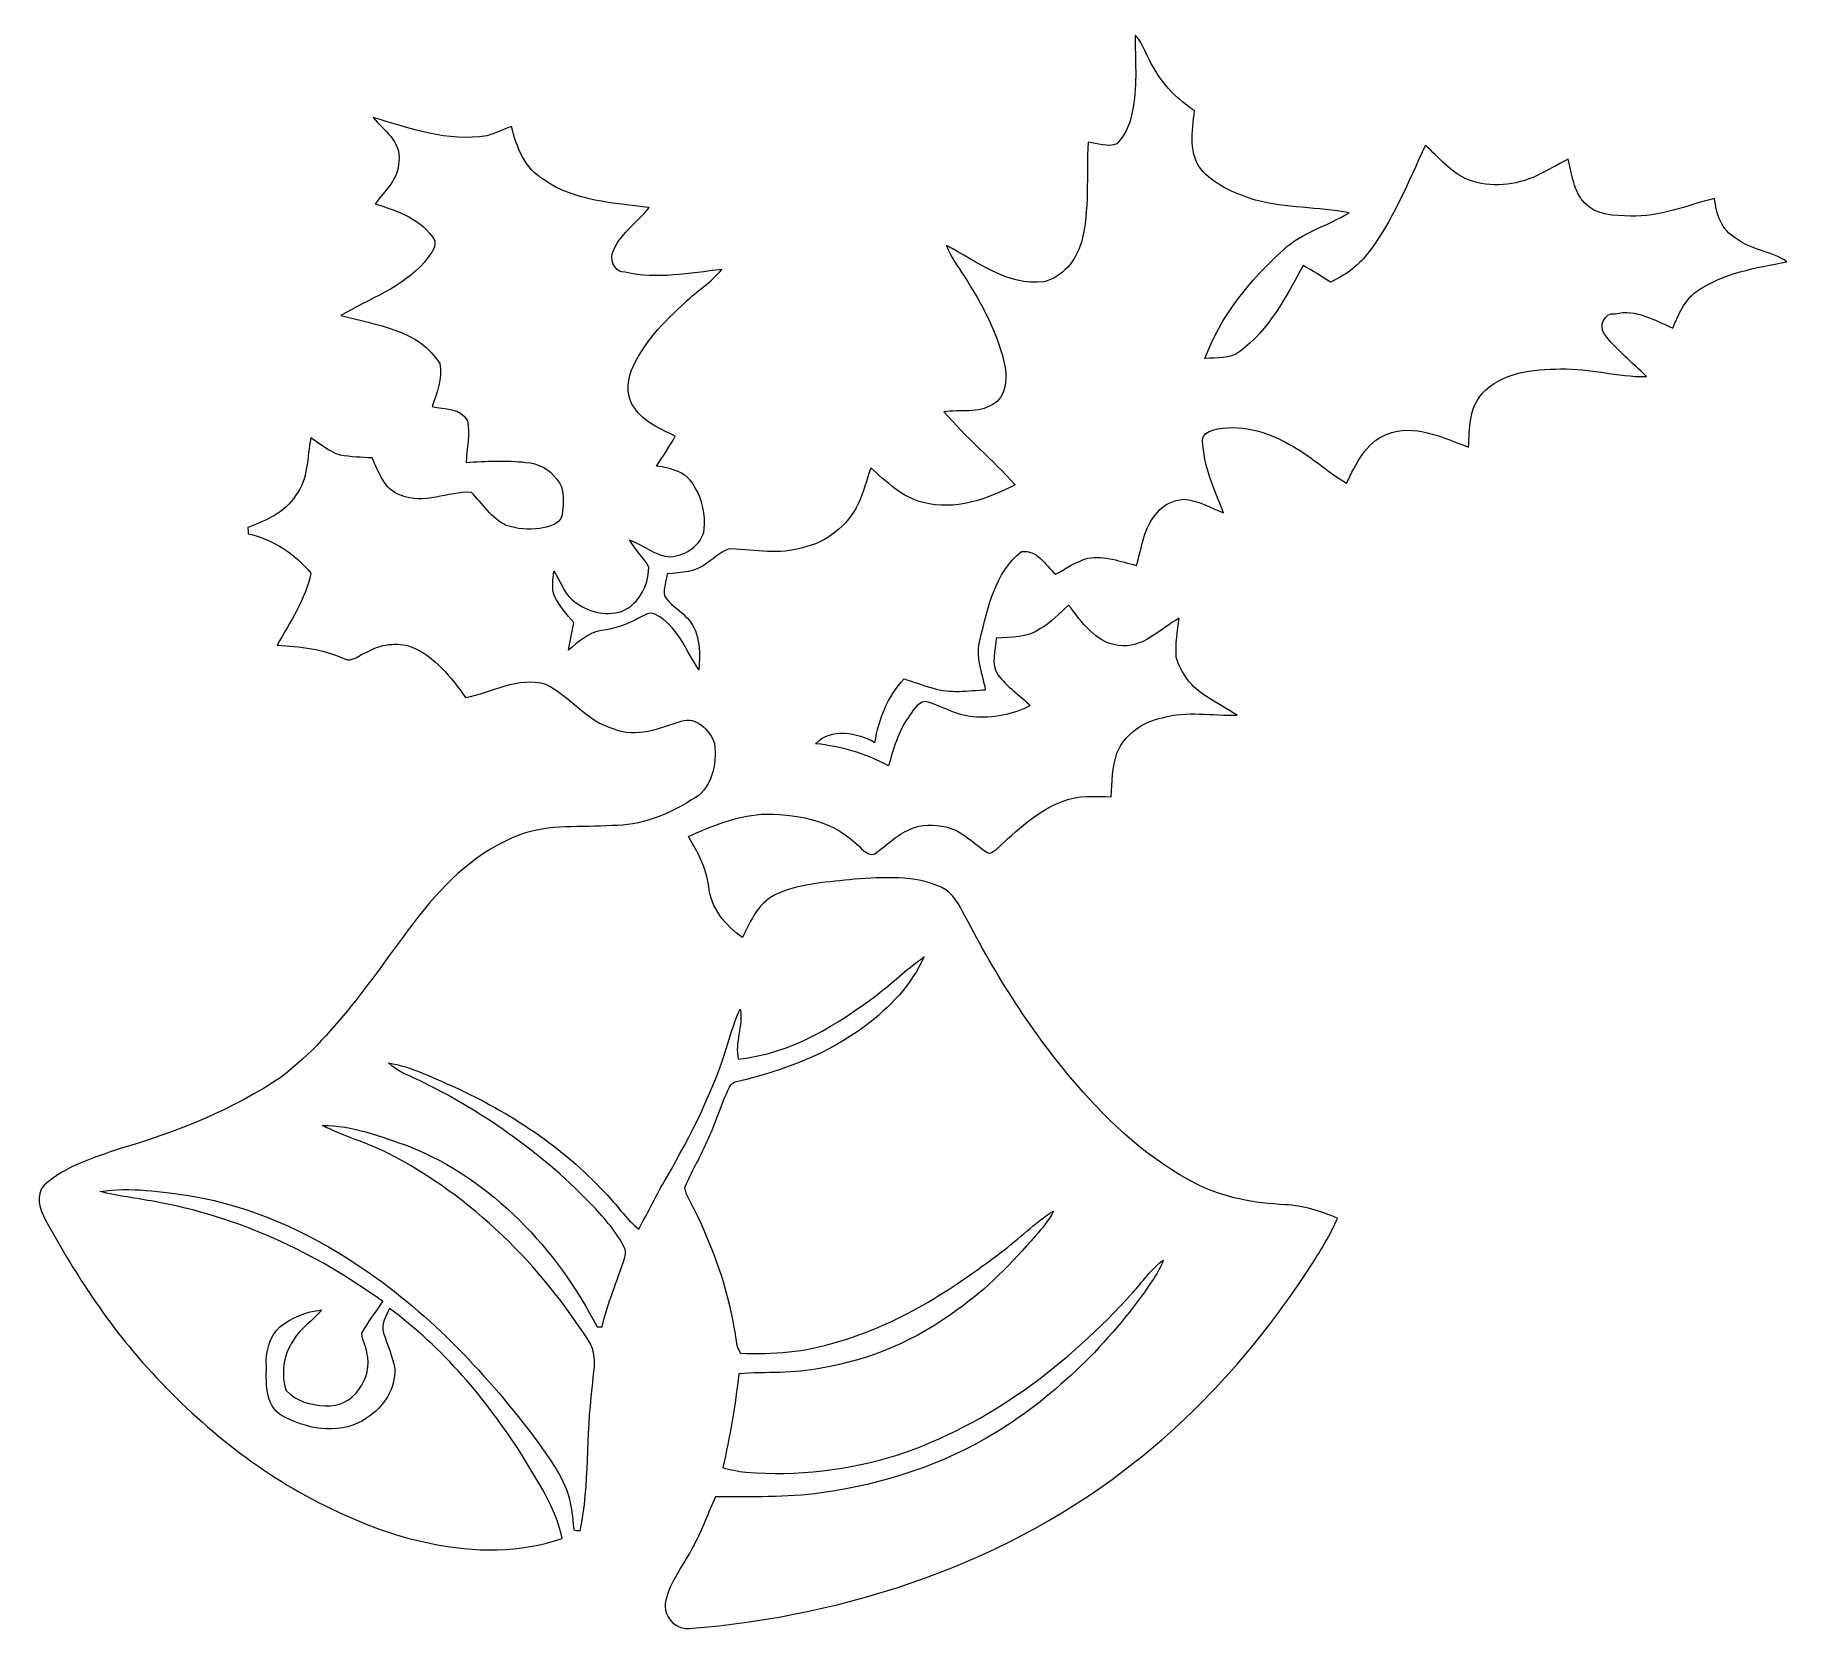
# Model space of a CAD drawing. Header units: centimetres. Extents: x -16.4 to 16.3, y -14.9 to 14.9.
import ezdxf

# ---------------------------------------------------------------- set-up
doc = ezdxf.new("R2010")
doc.units = ezdxf.units.CM
doc.header["$MEASUREMENT"] = 0
doc.layers.add('Layer 1', color=7, linetype='Continuous')

msp = doc.modelspace()

# ---------------------------------------------------------------- linework, layer by layer
at = {"layer": 'Layer 1', "color": 251, "lineweight": 9}
msp.add_open_spline([(4.15779, 14.90179), (4.31196, 14.72823), (4.37334, 14.49927), (4.49258, 14.30419), (4.49258, 14.30419), (4.67285, 13.9687), (4.9519, 13.69494), (5.26728, 13.48469), (5.26728, 13.48469), (5.2186, 13.10369), (5.14592, 12.65813), (5.42462, 12.34416), (5.42462, 12.34416), (5.6885, 12.07499), (6.05397, 11.92541), (6.40781, 11.81393), (6.40781, 11.81393), (6.97825, 11.65941), (7.57727, 11.69081), (8.15477, 11.57545), (8.15477, 11.57545), (7.7533, 11.33062), (7.27705, 11.21527), (6.92675, 10.88507), (6.92675, 10.88507), (6.30762, 10.32133), (5.74988, 9.64716), (5.4599, 8.85376), (5.4599, 8.85376), (5.68003, 8.87211), (5.92839, 8.83684), (6.11218, 8.98359), (6.11218, 8.98359), (6.66146, 9.38787), (6.97543, 10.00736), (7.29646, 10.59156), (7.29646, 10.59156), (7.47285, 10.49631), (7.64253, 10.38764), (7.81045, 10.27723), (7.81045, 10.27723), (8.06692, 10.40882), (8.31634, 10.56651), (8.49202, 10.80111), (8.49202, 10.80111), (8.97004, 11.41423), (9.25825, 12.14237), (9.58457, 12.84122), (9.58457, 12.84122), (9.83822, 12.61156), (10.06365, 12.32687), (10.38855, 12.19352), (10.38855, 12.19352), (10.80377, 12.039), (11.27473, 12.08592), (11.67161, 12.27325), (11.67161, 12.27325), (11.86952, 12.36885), (12.0586, 12.48139), (12.25545, 12.57911), (12.25545, 12.57911), (12.32601, 12.29794), (12.35353, 11.97833), (12.56308, 11.75678), (12.56308, 11.75678), (12.78039, 11.52571), (13.12505, 11.52465), (13.41821, 11.51619), (13.41821, 11.51619), (13.96431, 11.49255), (14.47372, 11.71798), (14.99372, 11.8478), (14.99372, 11.8478), (15.017, 11.55534), (15.1246, 11.24949), (15.39659, 11.09885), (15.39659, 11.09885), (15.67528, 10.87342), (16.05664, 10.86284), (16.34627, 10.66317), (16.34627, 10.66317), (15.76559, 10.54393), (15.15211, 10.45574), (14.65505, 10.10543), (14.65505, 10.10543), (14.42327, 9.94209), (14.31991, 9.67151), (14.20914, 9.42245), (14.20914, 9.42245), (13.86835, 9.56638), (13.52228, 9.7844), (13.13458, 9.68844), (13.13458, 9.68844), (12.92467, 9.71877), (12.82202, 9.45279), (12.93314, 9.30496), (12.93314, 9.30496), (13.15574, 9.00582), (13.45949, 8.78075), (13.71772, 8.51511), (13.71772, 8.51511), (13.17832, 8.50523), (12.65304, 8.6728), (12.11329, 8.65833), (12.11329, 8.65833), (11.59999, 8.64881), (11.01121, 8.60118), (10.6415, 8.19408), (10.6415, 8.19408), (10.40196, 7.92209), (10.40372, 7.53756), (10.39279, 7.19501), (10.39279, 7.19501), (9.91125, 7.37034), (9.37573, 7.64445), (8.86173, 7.4349), (8.86173, 7.4349), (8.46345, 7.28074), (8.28529, 6.8761), (8.10996, 6.52121), (8.10996, 6.52121), (7.73249, 6.73569), (7.42346, 7.05355), (7.03223, 7.24793), (7.03223, 7.24793), (6.60889, 7.49911), (6.09525, 7.63669), (5.607, 7.51463), (5.607, 7.51463), (5.51987, 7.48782), (5.41474, 7.42502), (5.41545, 7.32201), (5.41545, 7.32201), (5.43344, 6.84435), (5.63311, 6.40267), (5.80915, 5.96664), (5.80915, 5.96664), (5.56185, 6.06012), (5.32937, 6.20159), (5.05949, 6.22276), (5.05949, 6.22276), (4.87217, 6.20229), (4.68908, 6.12433), (4.57231, 5.97228), (4.57231, 5.97228), (4.31125, 5.70558), (4.28726, 5.31964), (4.17755, 4.98274), (4.17755, 4.98274), (3.88086, 5.05647), (3.58206, 5.1697), (3.27091, 5.11856), (3.27091, 5.11856), (3.05431, 5.05223), (2.86098, 4.9277), (2.66484, 4.81799), (2.66484, 4.81799), (2.47399, 4.98485), (2.32335, 5.28719), (2.02737, 5.24133), (2.02737, 5.24133), (1.52819, 4.85116), (1.40154, 4.18688), (1.25479, 3.6055), (1.25479, 3.6055), (1.16447, 3.28588), (1.29782, 2.9705), (1.3585, 2.65899), (1.3585, 2.65899), (1.03183, 2.64171), (0.69563, 2.58491), (0.37672, 2.68475), (0.37672, 2.68475), (0.19292, 2.73802), (0.01407, 2.80434), (-0.16832, 2.85937), (-0.16832, 2.85937), (-0.47136, 2.53058), (-0.64492, 2.11148), (-0.7116, 1.67298), (-0.7116, 1.67298), (-1.04674, 1.85784), (-1.52581, 1.95591), (-1.82179, 1.64899), (-1.82179, 1.64899), (-1.34483, 1.59784), (-0.88058, 1.46555), (-0.4583, 1.23589), (-0.4583, 1.23589), (-0.36552, 1.54528), (-0.28156, 1.86666), (-0.09212, 2.13406), (-0.09212, 2.13406), (-0.00886, 2.24942), (0.07122, 2.4124), (0.22609, 2.44027), (0.22609, 2.44027), (0.52877, 2.36019), (0.80288, 2.1771), (1.12214, 2.15064), (1.12214, 2.15064), (1.48691, 2.12313), (1.87074, 2.18521), (2.19353, 2.36337), (2.19353, 2.36337), (1.99385, 2.55528), (1.75714, 2.71226), (1.58851, 2.93451), (1.58851, 2.93451), (1.44775, 3.13595), (1.54865, 3.3963), (1.55359, 3.61961), (1.55359, 3.61961), (1.83158, 3.65065), (2.13673, 3.62384), (2.37486, 3.79529), (2.37486, 3.79529), (2.58299, 3.90571), (2.73398, 4.08916), (2.91072, 4.23944), (2.91072, 4.23944), (3.15414, 3.9297), (3.4092, 3.53882), (3.83677, 3.48767), (3.83677, 3.48767), (4.30032, 3.41253), (4.60864, 3.79635), (4.97871, 3.99391), (4.97871, 3.99391), (4.94872, 3.75331), (4.90251, 3.5106), (4.92473, 3.26789), (4.92473, 3.26789), (5.00869, 2.96379), (5.21754, 2.69604), (5.48741, 2.5327), (5.48741, 2.5327), (5.67368, 2.40852), (5.87547, 2.30798), (6.06032, 2.18133), (6.06032, 2.18133), (5.59677, 2.16934), (5.12335, 2.26776), (4.66932, 2.13265), (4.66932, 2.13265), (4.30067, 2.06456), (3.95883, 1.82291), (3.81348, 1.47049), (3.81348, 1.47049), (3.72529, 1.20978), (3.72529, 0.93003), (3.7073, 0.65769), (3.7073, 0.65769), (3.40779, 0.66192), (3.09064, 0.6912), (2.8056, 0.57619), (2.8056, 0.57619), (2.31665, 0.39134), (1.93424, 0.01951), (1.55606, -0.32693), (1.55606, -0.32693), (1.51055, -0.35938), (1.45975, -0.4183), (1.39801, -0.3936), (1.39801, -0.3936), (1.14049, -0.22921), (0.92529, 0.02127), (0.61661, 0.09289), (0.61661, 0.09289), (0.39577, 0.13064), (0.15377, 0.15392), (-0.05261, 0.04844), (-0.05261, 0.04844), (-0.3059, -0.05529), (-0.49535, -0.25708), (-0.71689, -0.41054), (-0.71689, -0.41054), (-0.88799, -0.46663), (-0.96771, -0.27648), (-1.08766, -0.20134), (-1.08766, -0.20134), (-1.55368, 0.23506), (-2.2236, 0.34442), (-2.83991, 0.3289), (-2.83991, 0.3289), (-3.31933, 0.29114), (-3.77089, 0.11229), (-4.20233, -0.08915), (-4.20233, -0.08915), (-4.02242, -0.37667), (-3.86296, -0.68006), (-3.81957, -1.0219), (-3.81957, -1.0219), (-3.78958, -1.42724), (-3.50383, -1.74649), (-3.19233, -1.97757), (-3.19233, -1.97757), (-3.03429, -1.65937), (-2.88083, -1.29001), (-2.52241, -1.15066), (-2.52241, -1.15066), (-2.07191, -0.96193), (-1.57485, -0.94076), (-1.09542, -0.88396), (-1.09542, -0.88396), (-0.55214, -0.85362), (0.03382, -0.80141), (0.54112, -1.04342), (0.54112, -1.04342), (0.75525, -1.14502), (0.8625, -1.36938), (0.96762, -1.568), (0.96762, -1.568), (1.55571, -2.68948), (2.23127, -3.77145), (3.06277, -4.72959), (3.06277, -4.72959), (3.69601, -5.4669), (4.42908, -6.13612), (5.29797, -6.58485), (5.29797, -6.58485), (5.81303, -6.84485), (6.38947, -6.94468), (6.96132, -6.97291), (6.96132, -6.97291), (7.30034, -6.99231), (7.6263, -7.0932), (7.93816, -7.22338), (7.93816, -7.22338), (7.81081, -7.53135), (7.63371, -7.81499), (7.45627, -8.0958), (7.45627, -8.0958), (6.55915, -9.47622), (5.47119, -10.7434), (4.17543, -11.76504), (4.17543, -11.76504), (1.80653, -13.65875), (-1.1875, -14.65817), (-4.18822, -14.90159), (-4.18822, -14.90159), (-4.36638, -14.90723), (-4.55264, -14.79293), (-4.60909, -14.62042), (-4.60909, -14.62042), (-4.67576, -14.45638), (-4.60274, -14.2814), (-4.54276, -14.12654), (-4.54276, -14.12654), (-4.41541, -13.85066), (-4.2355, -13.60266), (-4.09474, -13.33384), (-4.09474, -13.33384), (-3.93669, -13.04562), (-3.83298, -12.73271), (-3.69575, -12.43532), (-3.69575, -12.43532), (-3.03535, -12.43885), (-2.37212, -12.44767), (-1.71525, -12.36441), (-1.71525, -12.36441), (-0.56449, -12.20248), (0.5644, -11.83842), (1.55853, -11.22952), (1.55853, -11.22952), (2.69165, -10.52644), (3.65826, -9.57147), (4.41885, -8.47927), (4.41885, -8.47927), (4.52115, -8.33075), (4.62522, -8.18082), (4.6799, -8.00724), (4.6799, -8.00724), (4.45307, -8.17728), (4.29397, -8.41682), (4.10417, -8.62391), (4.10417, -8.62391), (2.90402, -9.94894), (1.43082, -11.08206), (-0.28086, -11.64862), (-0.28086, -11.64862), (-1.19737, -11.93755), (-2.16928, -12.0515), (-3.12707, -11.9753), (-3.12707, -11.9753), (-3.27347, -11.95907), (-3.41705, -11.92732), (-3.55887, -11.89028), (-3.55887, -11.89028), (-3.42481, -11.31137), (-3.32004, -10.72576), (-3.26112, -10.13415), (-3.26112, -10.13415), (-2.74783, -10.0957), (-2.22643, -10.13944), (-1.71984, -10.02902), (-1.71984, -10.02902), (-0.8012, -9.87627), (0.07827, -9.5002), (0.82263, -8.94035), (0.82263, -8.94035), (1.38249, -8.55864), (1.84534, -8.0577), (2.29372, -7.55463), (2.29372, -7.55463), (2.41931, -7.41105), (2.54207, -7.26289), (2.6278, -7.09179), (2.6278, -7.09179), (2.27326, -7.31122), (1.98045, -7.61285), (1.64778, -7.86155), (1.64778, -7.86155), (0.7168, -8.57452), (-0.29532, -9.22045), (-1.43232, -9.54536), (-1.43232, -9.54536), (-2.01088, -9.72387), (-2.62401, -9.78243), (-3.22655, -9.7475), (-3.22655, -9.7475), (-3.32991, -9.61239), (-3.30346, -9.42083), (-3.35249, -9.26596), (-3.35249, -9.26596), (-3.47879, -8.49373), (-3.7529, -7.75255), (-4.09756, -7.05299), (-4.09756, -7.05299), (-4.15753, -6.9214), (-4.25455, -6.8004), (-4.2736, -6.65505), (-4.2736, -6.65505), (-4.15506, -6.36366), (-3.98538, -6.0952), (-3.86155, -5.80592), (-3.86155, -5.80592), (-3.7028, -5.47078), (-3.59661, -5.11412), (-3.44175, -4.77792), (-3.44175, -4.77792), (-3.41352, -4.71019), (-3.33944, -4.6855), (-3.27453, -4.66786), (-3.27453, -4.66786), (-2.42716, -4.47101), (-1.59248, -4.15351), (-0.89116, -3.62892), (-0.89116, -3.62892), (-0.43784, -3.28672), (-0.03003, -2.86199), (0.20774, -2.33988), (0.20774, -2.33988), (-0.08859, -2.54096), (-0.34647, -2.79037), (-0.62728, -3.01121), (-0.62728, -3.01121), (-1.39987, -3.60281), (-2.27652, -4.15139), (-3.26747, -4.24805), (-3.26747, -4.24805), (-3.33909, -3.9436), (-3.17716, -3.62787), (-3.23008, -3.31637), (-3.23008, -3.31637), (-3.33697, -3.51851), (-3.39412, -3.7404), (-3.4615, -3.95772), (-3.4615, -3.95772), (-3.72855, -4.84354), (-4.15471, -5.6708), (-4.6112, -6.47196), (-4.6112, -6.47196), (-4.801, -6.781), (-4.95481, -7.10978), (-5.12732, -7.42869), (-5.12732, -7.42869), (-5.3785, -7.24137), (-5.54007, -6.96232), (-5.76443, -6.74748), (-5.76443, -6.74748), (-6.54513, -5.89023), (-7.53785, -5.25312), (-8.58454, -4.76946), (-8.58454, -4.76946), (-8.98459, -4.59836), (-9.37829, -4.38915), (-9.81291, -4.32212), (-9.81291, -4.32212), (-9.62312, -4.49852), (-9.37265, -4.5786), (-9.1451, -4.69255), (-9.1451, -4.69255), (-7.97106, -5.2764), (-6.89121, -6.05427), (-5.9821, -7.00007), (-5.9821, -7.00007), (-5.76161, -7.23819), (-5.54113, -7.4869), (-5.39719, -7.78077), (-5.39719, -7.78077), (-5.35839, -7.84215), (-5.38238, -7.91482), (-5.3979, -7.97903), (-5.3979, -7.97903), (-5.53301, -8.40659), (-5.71575, -8.81864), (-5.81629, -9.25714), (-5.81629, -9.25714), (-5.83922, -9.2575), (-5.88544, -9.25855), (-5.90837, -9.25891), (-5.90837, -9.25891), (-6.66543, -7.79735), (-7.87122, -6.509), (-9.4171, -5.88388), (-9.4171, -5.88388), (-9.9452, -5.70255), (-10.48107, -5.48736), (-11.04799, -5.49089), (-11.04799, -5.49089), (-10.65323, -5.69409), (-10.21896, -5.80768), (-9.82314, -6.00982), (-9.82314, -6.00982), (-8.25328, -6.81486), (-6.96176, -8.09933), (-6.02655, -9.58522), (-6.02655, -9.58522), (-5.90061, -9.83923), (-5.98598, -10.13803), (-5.99833, -10.40579), (-5.99833, -10.40579), (-6.11862, -11.29126), (-6.04136, -12.19578), (-6.22763, -13.07349), (-6.22763, -13.07349), (-6.2675, -13.06714), (-6.30736, -13.06079), (-6.34722, -13.05515), (-6.34722, -13.05515), (-6.3691, -12.79974), (-6.38744, -12.53974), (-6.48269, -12.2995), (-6.48269, -12.2995), (-6.63086, -11.92203), (-6.88874, -11.60347), (-7.12016, -11.27538), (-7.12016, -11.27538), (-8.0462, -10.06324), (-9.113, -8.93717), (-10.39429, -8.0965), (-10.39429, -8.0965), (-11.32703, -7.47209), (-12.37302, -6.99901), (-13.48498, -6.8138), (-13.48498, -6.8138), (-14.05365, -6.72244), (-14.63468, -6.64341), (-15.20935, -6.72385), (-15.20935, -6.72385), (-14.87386, -6.81098), (-14.52849, -6.85155), (-14.18771, -6.91435), (-14.18771, -6.91435), (-12.64184, -7.18986), (-11.1831, -7.86084), (-9.91839, -8.78441), (-9.91839, -8.78441), (-10.04821, -8.98162), (-10.19673, -9.16682), (-10.30786, -9.37637), (-10.30786, -9.37637), (-10.30715, -9.50303), (-10.23272, -9.61415), (-10.21331, -9.73763), (-10.21331, -9.73763), (-10.0902, -10.20717), (-10.48354, -10.78643), (-10.99331, -10.73317), (-10.99331, -10.73317), (-11.25507, -10.72082), (-11.54258, -10.65308), (-11.72215, -10.44777), (-11.72215, -10.44777), (-11.83045, -10.1412), (-11.77365, -9.77608), (-11.58985, -9.50867), (-11.58985, -9.50867), (-11.45615, -9.28219), (-11.2212, -9.14566), (-11.06633, -8.93753), (-11.06633, -8.93753), (-11.34573, -8.97774), (-11.62125, -9.0797), (-11.84244, -9.2575), (-11.84244, -9.2575), (-12.04564, -9.44235), (-12.1102, -9.73445), (-12.09362, -9.99974), (-12.09362, -9.99974), (-12.10279, -10.33523), (-12.11232, -10.80231), (-11.73414, -10.95295), (-11.73414, -10.95295), (-11.27623, -11.18931), (-10.6557, -11.28279), (-10.21543, -10.95612), (-10.21543, -10.95612), (-9.90393, -10.76527), (-9.6778, -10.40896), (-9.69332, -10.03713), (-9.69332, -10.03713), (-9.73283, -9.80712), (-9.8369, -9.59616), (-9.90216, -9.37426), (-9.90216, -9.37426), (-9.96108, -9.20529), (-9.85278, -9.05888), (-9.79245, -8.91142), (-9.79245, -8.91142), (-8.79691, -9.64943), (-7.98129, -10.61005), (-7.31701, -11.65109), (-7.31701, -11.65109), (-7.02032, -12.14675), (-6.68271, -12.63711), (-6.56065, -13.21249), (-6.56065, -13.21249), (-7.34558, -13.49012), (-8.20566, -13.47601), (-9.01316, -13.30915), (-9.01316, -13.30915), (-9.75541, -13.16663), (-10.45638, -12.87347), (-11.12948, -12.53762), (-11.12948, -12.53762), (-12.37902, -11.88992), (-13.48039, -10.97693), (-14.4089, -9.92319), (-14.4089, -9.92319), (-15.12222, -9.11497), (-15.70712, -8.20198), (-16.22782, -7.26076), (-16.22782, -7.26076), (-16.32872, -7.06463), (-16.42185, -6.7944), (-16.25358, -6.60884), (-16.25358, -6.60884), (-15.85564, -6.24724), (-15.32189, -6.09802), (-14.82659, -5.92128), (-14.82659, -5.92128), (-13.76261, -5.61577), (-12.7191, -5.19561), (-11.79976, -4.57261), (-11.79976, -4.57261), (-10.74671, -3.75628), (-10.03904, -2.60481), (-9.23436, -1.56447), (-9.23436, -1.56447), (-8.73941, -0.927), (-8.12134, -0.34386), (-7.35476, -0.0567), (-7.35476, -0.0567), (-6.80442, 0.15251), (-6.20611, 0.07419), (-5.63144, 0.11899), (-5.63144, 0.11899), (-5.10192, 0.11123), (-4.59568, 0.31196), (-4.154, 0.5896), (-4.154, 0.5896), (-3.76595, 0.77728), (-3.65835, 1.26588), (-3.71197, 1.65393), (-3.71197, 1.65393), (-3.80052, 1.89735), (-4.05205, 2.16793), (-4.33639, 2.07021), (-4.33639, 2.07021), (-4.73926, 1.94286), (-5.1753, 1.75236), (-5.5944, 1.92698), (-5.5944, 1.92698), (-6.10804, 2.06104), (-6.40755, 2.5454), (-6.87357, 2.76059), (-6.87357, 2.76059), (-7.39039, 2.9197), (-7.86981, 2.59973), (-8.36758, 2.514), (-8.36758, 2.514), (-8.64134, 2.88795), (-8.93908, 3.28271), (-9.38393, 3.46086), (-9.38393, 3.46086), (-9.6591, 3.55152), (-9.96672, 3.51095), (-10.21331, 3.36173), (-10.21331, 3.36173), (-10.34772, 3.31798), (-10.48425, 3.16594), (-10.63559, 3.23402), (-10.63559, 3.23402), (-11.02753, 3.42346), (-11.46638, 3.4658), (-11.89501, 3.49014), (-11.89501, 3.49014), (-11.65371, 3.923), (-11.3609, 4.3428), (-11.26389, 4.8381), (-11.26389, 4.8381), (-11.56163, 5.20358), (-11.97473, 5.46993), (-12.43581, 5.57364), (-12.43581, 5.57364), (-12.43723, 5.61386), (-12.43864, 5.65373), (-12.44005, 5.69359), (-12.44005, 5.69359), (-12.10279, 5.81953), (-11.74896, 5.97017), (-11.54928, 6.28873), (-11.54928, 6.28873), (-11.31045, 6.59211), (-11.33197, 7.00451), (-11.266, 7.36646), (-11.266, 7.36646), (-11.08468, 7.25392), (-10.92063, 7.10364), (-10.71073, 7.04614), (-10.71073, 7.04614), (-10.51494, 7.00804), (-10.31491, 7.00486), (-10.11665, 6.99181), (-10.11665, 6.99181), (-9.99283, 6.72582), (-9.89193, 6.39879), (-9.58325, 6.29578), (-9.58325, 6.29578), (-9.14934, 6.10704), (-8.70025, 6.37304), (-8.25998, 6.3494), (-8.25998, 6.3494), (-8.04973, 6.13774), (-7.89063, 5.86186), (-7.60805, 5.73169), (-7.60805, 5.73169), (-7.40944, 5.66008), (-7.19107, 5.65196), (-6.98222, 5.67136), (-6.98222, 5.67136), (-6.82876, 5.701), (-6.61145, 5.74509), (-6.56312, 5.92289), (-6.56312, 5.92289), (-6.54019, 6.14726), (-6.50033, 6.41925), (-6.6679, 6.6027), (-6.6679, 6.6027), (-6.80301, 6.78332), (-7.01609, 6.89233), (-7.23975, 6.91032), (-7.23975, 6.91032), (-7.61158, 6.95124), (-7.98658, 6.93113), (-8.35911, 6.90961), (-8.35911, 6.90961), (-8.35453, 7.16785), (-8.27233, 7.43349), (-8.33583, 7.68643), (-8.33583, 7.68643), (-8.44978, 7.93796), (-8.7694, 7.90198), (-8.99658, 7.95278), (-8.99658, 7.95278), (-8.9031, 8.20854), (-8.79903, 8.47806), (-8.85336, 8.75605), (-8.85336, 8.75605), (-9.24071, 9.39951), (-10.04292, 9.47466), (-10.6998, 9.65564), (-10.6998, 9.65564), (-10.17239, 9.97313), (-9.55327, 10.17422), (-9.13981, 10.65364), (-9.13981, 10.65364), (-9.05867, 10.77853), (-8.91933, 10.88754), (-8.94296, 11.05616), (-8.94296, 11.05616), (-9.17685, 11.45657), (-9.6404, 11.6132), (-10.05809, 11.74408), (-10.05809, 11.74408), (-9.88347, 11.99102), (-9.61042, 12.21433), (-9.61924, 12.54242), (-9.61924, 12.54242), (-9.56667, 12.9026), (-9.89793, 13.11815), (-10.0969, 13.35804), (-10.0969, 13.35804), (-9.40651, 13.15766), (-8.7059, 12.89625), (-7.97282, 13.01796), (-7.97282, 13.01796), (-7.81231, 13.05818), (-7.66661, 13.13932), (-7.51104, 13.19364), (-7.51104, 13.19364), (-7.41826, 12.81194), (-7.26021, 12.39531), (-6.89861, 12.19317), (-6.89861, 12.19317), (-6.32853, 11.78853), (-5.60286, 11.76348), (-4.93505, 11.67599), (-4.93505, 11.67599), (-5.16013, 11.38213), (-5.51114, 11.17434), (-5.6272, 10.8071), (-5.6272, 10.8071), (-5.66283, 10.65082), (-5.56053, 10.46243), (-5.38449, 10.46456), (-5.38449, 10.46456), (-4.78759, 10.32697), (-4.17517, 10.45009), (-3.57827, 10.51818), (-3.57827, 10.51818), (-3.77159, 10.27617), (-4.04288, 10.11777), (-4.26195, 9.90223), (-4.26195, 9.90223), (-4.66271, 9.53286), (-5.06276, 9.13458), (-5.26984, 8.61882), (-5.26984, 8.61882), (-5.35204, 8.3934), (-5.3605, 8.11964), (-5.20634, 7.92138), (-5.20634, 7.92138), (-5.02925, 7.65574), (-4.72021, 7.53862), (-4.44751, 7.39997), (-4.44751, 7.39997), (-4.55229, 7.20559), (-4.68035, 7.02497), (-4.79818, 6.83871), (-4.79818, 6.83871), (-4.52513, 6.80766), (-4.1981, 6.71735), (-4.07921, 6.43936), (-4.07921, 6.43936), (-3.92928, 6.21111), (-3.8873, 5.93136), (-3.90353, 5.6629), (-3.90353, 5.6629), (-3.9508, 5.36198), (-4.2482, 5.16759), (-4.53536, 5.14326), (-4.53536, 5.14326), (-4.82181, 5.1616), (-5.043, 5.36092), (-5.30124, 5.46076), (-5.30124, 5.46076), (-5.20634, 5.27308), (-5.0356, 5.13549), (-4.94281, 4.94782), (-4.94281, 4.94782), (-4.94211, 4.59116), (-5.15625, 4.19499), (-5.52102, 4.10327), (-5.52102, 4.10327), (-5.82511, 4.04224), (-6.1539, 4.1396), (-6.38144, 4.34774), (-6.38144, 4.34774), (-6.54901, 4.48321), (-6.59205, 4.70581), (-6.71658, 4.87338), (-6.71658, 4.87338), (-6.73457, 4.71886), (-6.76244, 4.55941), (-6.70776, 4.40771), (-6.70776, 4.40771), (-6.61463, 4.22427), (-6.47916, 4.06799), (-6.34405, 3.91453), (-6.34405, 3.91453), (-6.37509, 3.74238), (-6.41531, 3.57198), (-6.4453, 3.39912), (-6.4453, 3.39912), (-6.25832, 3.54799), (-6.07382, 3.72897), (-5.82723, 3.76778), (-5.82723, 3.76778), (-5.58134, 3.79318), (-5.34851, 3.87925), (-5.13331, 3.99779), (-5.13331, 3.99779), (-5.03877, 4.0313), (-4.93258, 4.12902), (-4.82781, 4.07011), (-4.82781, 4.07011), (-4.39918, 3.8662), (-4.25737, 3.39454), (-4.0069, 3.03082), (-4.0069, 3.03082), (-3.9762, 3.37549), (-3.98114, 3.78718), (-4.25913, 4.03553), (-4.25913, 4.03553), (-4.38155, 4.16853), (-4.55899, 4.25496), (-4.64895, 4.41583), (-4.64895, 4.41583), (-4.67118, 4.552), (-4.6165, 4.69135), (-4.59921, 4.82646), (-4.59921, 4.82646), (-4.33921, 4.85009), (-4.04746, 4.8515), (-3.84074, 5.03813), (-3.84074, 5.03813), (-3.69151, 5.12033), (-3.5698, 5.29001), (-3.38742, 5.29283), (-3.38742, 5.29283), (-2.94927, 5.2699), (-2.49806, 5.17712), (-2.06873, 5.31365), (-2.06873, 5.31365), (-1.61894, 5.40678), (-1.2263, 5.72322), (-1.02416, 6.13386), (-1.02416, 6.13386), (-0.92785, 6.35117), (-0.86435, 6.58118), (-0.79062, 6.8066), (-0.79062, 6.8066), (-0.49393, 6.5526), (-0.20818, 6.24745), (0.19045, 6.16208), (0.19045, 6.16208), (0.78771, 5.9998), (1.38002, 6.22134), (1.90778, 6.48699), (1.90778, 6.48699), (1.49044, 6.96817), (0.98456, 7.36717), (0.57922, 7.85823), (0.57922, 7.85823), (0.88119, 7.89669), (1.22092, 7.81907), (1.49256, 7.99441), (1.49256, 7.99441), (1.73986, 8.11682), (1.75326, 8.44667), (1.7261, 8.68232), (1.7261, 8.68232), (1.5991, 9.29898), (1.29712, 9.86094), (0.95986, 10.38623), (0.95986, 10.38623), (0.84415, 10.57674), (0.6981, 10.75242), (0.62719, 10.96621), (0.62719, 10.96621), (1.19658, 10.66776), (1.75996, 10.20914), (2.44647, 10.28534), (2.44647, 10.28534), (2.79995, 10.37142), (3.04937, 10.69069), (3.14991, 11.02759), (3.14991, 11.02759), (3.3083, 11.63789), (3.2374, 12.27431), (3.27585, 12.89661), (3.27585, 12.89661), (3.45047, 12.88391), (3.64486, 12.79077), (3.81278, 12.86874), (3.81278, 12.86874), (3.99657, 13.04724), (4.08195, 13.3023), (4.11687, 13.55066), (4.11687, 13.55066), (4.19872, 13.99657), (4.14862, 14.45165), (4.15779, 14.90179)], degree=3, knots=[0, 0, 0, 0, 0.004, 0.004, 0.004, 0.004, 0.008, 0.008, 0.008, 0.008, 0.012, 0.012, 0.012, 0.012, 0.016, 0.016, 0.016, 0.016, 0.02, 0.02, 0.02, 0.02, 0.024, 0.024, 0.024, 0.024, 0.028, 0.028, 0.028, 0.028, 0.032, 0.032, 0.032, 0.032, 0.036, 0.036, 0.036, 0.036, 0.04, 0.04, 0.04, 0.04, 0.044, 0.044, 0.044, 0.044, 0.048, 0.048, 0.048, 0.048, 0.052, 0.052, 0.052, 0.052, 0.056, 0.056, 0.056, 0.056, 0.06, 0.06, 0.06, 0.06, 0.064, 0.064, 0.064, 0.064, 0.068, 0.068, 0.068, 0.068, 0.072, 0.072, 0.072, 0.072, 0.076, 0.076, 0.076, 0.076, 0.08, 0.08, 0.08, 0.08, 0.084, 0.084, 0.084, 0.084, 0.088, 0.088, 0.088, 0.088, 0.092, 0.092, 0.092, 0.092, 0.096, 0.096, 0.096, 0.096, 0.1, 0.1, 0.1, 0.1, 0.104, 0.104, 0.104, 0.104, 0.108, 0.108, 0.108, 0.108, 0.112, 0.112, 0.112, 0.112, 0.116, 0.116, 0.116, 0.116, 0.12, 0.12, 0.12, 0.12, 0.124, 0.124, 0.124, 0.124, 0.128, 0.128, 0.128, 0.128, 0.132, 0.132, 0.132, 0.132, 0.136, 0.136, 0.136, 0.136, 0.14, 0.14, 0.14, 0.14, 0.144, 0.144, 0.144, 0.144, 0.148, 0.148, 0.148, 0.148, 0.152, 0.152, 0.152, 0.152, 0.156, 0.156, 0.156, 0.156, 0.16, 0.16, 0.16, 0.16, 0.164, 0.164, 0.164, 0.164, 0.168, 0.168, 0.168, 0.168, 0.172, 0.172, 0.172, 0.172, 0.176, 0.176, 0.176, 0.176, 0.18, 0.18, 0.18, 0.18, 0.184, 0.184, 0.184, 0.184, 0.188, 0.188, 0.188, 0.188, 0.192, 0.192, 0.192, 0.192, 0.196, 0.196, 0.196, 0.196, 0.2, 0.2, 0.2, 0.2, 0.204, 0.204, 0.204, 0.204, 0.208, 0.208, 0.208, 0.208, 0.212, 0.212, 0.212, 0.212, 0.216, 0.216, 0.216, 0.216, 0.22, 0.22, 0.22, 0.22, 0.224, 0.224, 0.224, 0.224, 0.228, 0.228, 0.228, 0.228, 0.232, 0.232, 0.232, 0.232, 0.236, 0.236, 0.236, 0.236, 0.24, 0.24, 0.24, 0.24, 0.244, 0.244, 0.244, 0.244, 0.248, 0.248, 0.248, 0.248, 0.252, 0.252, 0.252, 0.252, 0.256, 0.256, 0.256, 0.256, 0.26, 0.26, 0.26, 0.26, 0.264, 0.264, 0.264, 0.264, 0.268, 0.268, 0.268, 0.268, 0.272, 0.272, 0.272, 0.272, 0.276, 0.276, 0.276, 0.276, 0.28, 0.28, 0.28, 0.28, 0.284, 0.284, 0.284, 0.284, 0.288, 0.288, 0.288, 0.288, 0.292, 0.292, 0.292, 0.292, 0.296, 0.296, 0.296, 0.296, 0.3, 0.3, 0.3, 0.3, 0.304, 0.304, 0.304, 0.304, 0.308, 0.308, 0.308, 0.308, 0.312, 0.312, 0.312, 0.312, 0.316, 0.316, 0.316, 0.316, 0.32, 0.32, 0.32, 0.32, 0.324, 0.324, 0.324, 0.324, 0.328, 0.328, 0.328, 0.328, 0.332, 0.332, 0.332, 0.332, 0.336, 0.336, 0.336, 0.336, 0.34, 0.34, 0.34, 0.34, 0.344, 0.344, 0.344, 0.344, 0.348, 0.348, 0.348, 0.348, 0.352, 0.352, 0.352, 0.352, 0.356, 0.356, 0.356, 0.356, 0.36, 0.36, 0.36, 0.36, 0.364, 0.364, 0.364, 0.364, 0.368, 0.368, 0.368, 0.368, 0.372, 0.372, 0.372, 0.372, 0.376, 0.376, 0.376, 0.376, 0.38, 0.38, 0.38, 0.38, 0.384, 0.384, 0.384, 0.384, 0.388, 0.388, 0.388, 0.388, 0.392, 0.392, 0.392, 0.392, 0.396, 0.396, 0.396, 0.396, 0.4, 0.4, 0.4, 0.4, 0.404, 0.404, 0.404, 0.404, 0.408, 0.408, 0.408, 0.408, 0.412, 0.412, 0.412, 0.412, 0.416, 0.416, 0.416, 0.416, 0.42, 0.42, 0.42, 0.42, 0.424, 0.424, 0.424, 0.424, 0.428, 0.428, 0.428, 0.428, 0.432, 0.432, 0.432, 0.432, 0.436, 0.436, 0.436, 0.436, 0.44, 0.44, 0.44, 0.44, 0.444, 0.444, 0.444, 0.444, 0.448, 0.448, 0.448, 0.448, 0.452, 0.452, 0.452, 0.452, 0.456, 0.456, 0.456, 0.456, 0.46, 0.46, 0.46, 0.46, 0.464, 0.464, 0.464, 0.464, 0.468, 0.468, 0.468, 0.468, 0.472, 0.472, 0.472, 0.472, 0.476, 0.476, 0.476, 0.476, 0.48, 0.48, 0.48, 0.48, 0.484, 0.484, 0.484, 0.484, 0.488, 0.488, 0.488, 0.488, 0.492, 0.492, 0.492, 0.492, 0.496, 0.496, 0.496, 0.496, 0.5, 0.5, 0.5, 0.5, 0.504, 0.504, 0.504, 0.504, 0.508, 0.508, 0.508, 0.508, 0.512, 0.512, 0.512, 0.512, 0.516, 0.516, 0.516, 0.516, 0.52, 0.52, 0.52, 0.52, 0.524, 0.524, 0.524, 0.524, 0.528, 0.528, 0.528, 0.528, 0.532, 0.532, 0.532, 0.532, 0.536, 0.536, 0.536, 0.536, 0.54, 0.54, 0.54, 0.54, 0.544, 0.544, 0.544, 0.544, 0.548, 0.548, 0.548, 0.548, 0.552, 0.552, 0.552, 0.552, 0.556, 0.556, 0.556, 0.556, 0.56, 0.56, 0.56, 0.56, 0.564, 0.564, 0.564, 0.564, 0.568, 0.568, 0.568, 0.568, 0.572, 0.572, 0.572, 0.572, 0.576, 0.576, 0.576, 0.576, 0.58, 0.58, 0.58, 0.58, 0.584, 0.584, 0.584, 0.584, 0.588, 0.588, 0.588, 0.588, 0.592, 0.592, 0.592, 0.592, 0.596, 0.596, 0.596, 0.596, 0.6, 0.6, 0.6, 0.6, 0.604, 0.604, 0.604, 0.604, 0.608, 0.608, 0.608, 0.608, 0.612, 0.612, 0.612, 0.612, 0.616, 0.616, 0.616, 0.616, 0.62, 0.62, 0.62, 0.62, 0.624, 0.624, 0.624, 0.624, 0.628, 0.628, 0.628, 0.628, 0.632, 0.632, 0.632, 0.632, 0.636, 0.636, 0.636, 0.636, 0.64, 0.64, 0.64, 0.64, 0.644, 0.644, 0.644, 0.644, 0.648, 0.648, 0.648, 0.648, 0.652, 0.652, 0.652, 0.652, 0.656, 0.656, 0.656, 0.656, 0.66, 0.66, 0.66, 0.66, 0.664, 0.664, 0.664, 0.664, 0.668, 0.668, 0.668, 0.668, 0.672, 0.672, 0.672, 0.672, 0.676, 0.676, 0.676, 0.676, 0.68, 0.68, 0.68, 0.68, 0.684, 0.684, 0.684, 0.684, 0.688, 0.688, 0.688, 0.688, 0.692, 0.692, 0.692, 0.692, 0.696, 0.696, 0.696, 0.696, 0.7, 0.7, 0.7, 0.7, 0.704, 0.704, 0.704, 0.704, 0.708, 0.708, 0.708, 0.708, 0.712, 0.712, 0.712, 0.712, 0.716, 0.716, 0.716, 0.716, 0.72, 0.72, 0.72, 0.72, 0.724, 0.724, 0.724, 0.724, 0.728, 0.728, 0.728, 0.728, 0.732, 0.732, 0.732, 0.732, 0.736, 0.736, 0.736, 0.736, 0.74, 0.74, 0.74, 0.74, 0.744, 0.744, 0.744, 0.744, 0.748, 0.748, 0.748, 0.748, 0.752, 0.752, 0.752, 0.752, 0.756, 0.756, 0.756, 0.756, 0.76, 0.76, 0.76, 0.76, 0.764, 0.764, 0.764, 0.764, 0.768, 0.768, 0.768, 0.768, 0.772, 0.772, 0.772, 0.772, 0.776, 0.776, 0.776, 0.776, 0.78, 0.78, 0.78, 0.78, 0.784, 0.784, 0.784, 0.784, 0.788, 0.788, 0.788, 0.788, 0.792, 0.792, 0.792, 0.792, 0.796, 0.796, 0.796, 0.796, 0.8, 0.8, 0.8, 0.8, 0.804, 0.804, 0.804, 0.804, 0.808, 0.808, 0.808, 0.808, 0.812, 0.812, 0.812, 0.812, 0.816, 0.816, 0.816, 0.816, 0.82, 0.82, 0.82, 0.82, 0.824, 0.824, 0.824, 0.824, 0.828, 0.828, 0.828, 0.828, 0.832, 0.832, 0.832, 0.832, 0.836, 0.836, 0.836, 0.836, 0.84, 0.84, 0.84, 0.84, 0.844, 0.844, 0.844, 0.844, 0.848, 0.848, 0.848, 0.848, 0.852, 0.852, 0.852, 0.852, 0.856, 0.856, 0.856, 0.856, 0.86, 0.86, 0.86, 0.86, 0.864, 0.864, 0.864, 0.864, 0.868, 0.868, 0.868, 0.868, 0.872, 0.872, 0.872, 0.872, 0.876, 0.876, 0.876, 0.876, 0.88, 0.88, 0.88, 0.88, 0.884, 0.884, 0.884, 0.884, 0.888, 0.888, 0.888, 0.888, 0.892, 0.892, 0.892, 0.892, 0.896, 0.896, 0.896, 0.896, 0.9, 0.9, 0.9, 0.9, 0.904, 0.904, 0.904, 0.904, 0.908, 0.908, 0.908, 0.908, 0.912, 0.912, 0.912, 0.912, 0.916, 0.916, 0.916, 0.916, 0.92, 0.92, 0.92, 0.92, 0.924, 0.924, 0.924, 0.924, 0.928, 0.928, 0.928, 0.928, 0.932, 0.932, 0.932, 0.932, 0.936, 0.936, 0.936, 0.936, 0.94, 0.94, 0.94, 0.94, 0.944, 0.944, 0.944, 0.944, 0.948, 0.948, 0.948, 0.948, 0.952, 0.952, 0.952, 0.952, 0.956, 0.956, 0.956, 0.956, 0.96, 0.96, 0.96, 0.96, 0.964, 0.964, 0.964, 0.964, 0.968, 0.968, 0.968, 0.968, 0.972, 0.972, 0.972, 0.972, 0.976, 0.976, 0.976, 0.976, 0.98, 0.98, 0.98, 0.98, 0.984, 0.984, 0.984, 0.984, 0.988, 0.988, 0.988, 0.988, 0.992, 0.992, 0.992, 0.992, 1, 1, 1, 1], dxfattribs=at)

doc.saveas('drawing.dxf')
